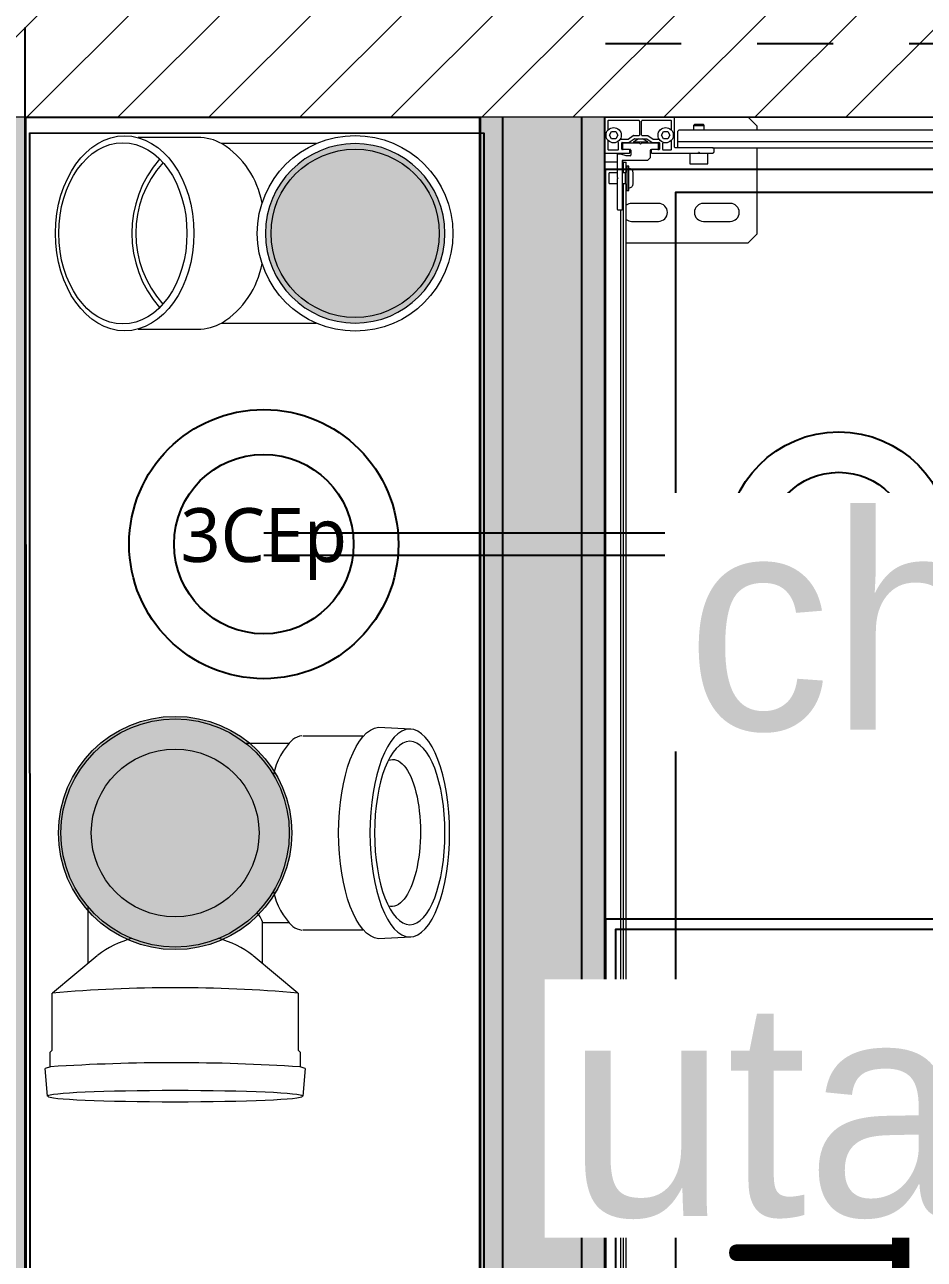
# Model space of a CAD drawing. Header units: centimetres. Extents: x 2191 to 12545, y -680 to 18662.
# Drawn here: x 10232.6 to 10282.8, y 8879.8 to 8948.6 of the extents above; entities that cross this region are included whole.
import ezdxf

# ---------------------------------------------------------------- set-up
doc = ezdxf.new("R2010")
doc.units = ezdxf.units.CM
doc.linetypes.add('prlm_vmc', pattern=[0.282222, 0.141111, -0.141111])
for name, color, linetype, lineweight in [('B AmÈnagement intÈrieur_Hatch', 7, 'Continuous', 5), ('F REMPLISSAGE-vert clair_Hatch', 7, 'Continuous', 5), ('F REMPLISSAGE-vert foncÈ_Hatch', 7, 'Continuous', 5), ('prlm-ELEC-CFO', 1, 'Continuous', 25)]:
    doc.layers.add(name, color=color, linetype=linetype, lineweight=lineweight)
for name, color, linetype in [('B Aménagement intérieur', 252, 'Continuous'), ('B GÈnÈral_Hatch', 252, 'Continuous'), ('B Général', 252, 'Continuous'), ('C ANNOTATIONS-prestations', 252, 'Continuous'), ('F REMPLISSAGE-vert clair', 252, 'Continuous'), ('F REMPLISSAGE-vert foncé', 252, 'Continuous'), ('prlm-CHAUFF', 4, 'Continuous'), ('prlm-EAU-CHU', 42, 'Continuous'), ('prlm-EAU-EUEV', 25, 'Continuous'), ('prlm-GT', 242, 'Continuous')]:
    doc.layers.add(name, color=color, linetype=linetype)
doc.styles.add('prlm-chauff', font='trebucbi.ttf', dxfattribs={"height": 18})
doc.styles.add('prlm-elec-cfo', font='comic.ttf', dxfattribs={"height": 12})
doc.styles.get("Standard").update_dxf_attribs({"font": 'isocp.shx', "height": 15})

# ---------------------------------------------------------------- blocks, each defined once
blk = doc.blocks.new('Groupe-137-1')
at = {"layer": 'B GÈnÈral_Hatch', "color": 9, "linetype": 'Continuous', "true_color": 0xc0dcc0}
blk.add_solid([(10856.756, 3961.667), (10863.755, 3956.667), (10856.773, 4134.406), (10863.773, 4134.405)], dxfattribs=at)
at = {"layer": 'B Général', "color": 98, "linetype": 'Continuous', "lineweight": 13, "true_color": 0x004400}
blk.add_line((10863.773, 4134.405), (10863.755, 3956.667), dxfattribs=at)
at = {"layer": 'F REMPLISSAGE-vert foncÈ_Hatch', "color": 54, "linetype": 'Continuous', "true_color": 0x99aa00}
blk.add_solid([(10862.455, 3957.595), (10863.755, 3956.667), (10862.473, 4134.405), (10863.773, 4134.405)], dxfattribs=at)
at = {"layer": 'F REMPLISSAGE-vert foncé', "color": 98, "linetype": 'Continuous', "lineweight": 13, "true_color": 0x004400}
blk.add_line((10863.773, 4134.405), (10863.755, 3956.667), dxfattribs=at)
blk = doc.blocks.new('Gaine 150_70')
at = {"layer": 'B Général', "color": 7, "linetype": 'Continuous', "lineweight": 5, "flags": 128}
for points in [[(-70, 36.305), (19.5, 36.305), (19.5, -2.715), (-70, -2.715)], [(-70, -2.7), (-70, 36.3), (19.5, 36.3), (19.5, -2.7)]]:
    blk.add_lwpolyline(points, close=True, dxfattribs=at)
at = {"layer": 'C ANNOTATIONS-prestations', "lineweight": 5}
for p, q in [((-69.3, 1.435), (-69.3, 31.935)), ((-68.65, 1.335), (-68.65, 32.035)), ((-68.3, 3.285), (-68.3, 30.055)), ((-69.5, 5.785), (-70, 5.285)), ((-69.3, 5.785), (-69.5, 5.785)), ((-63.5, 5.785), (-68.3, 5.785)), ((-63, 5.285), (-63.5, 5.785)), ((-70, 5.285), (-70, 1.155)), ((-63, -1.515), (-63, 5.285)), ((-65.2, 4.285), (-65.2, 2.785)), ((-64.2, 2.785), (-64.2, 4.285)), ((-69.55, 2.835), (-69.6, 2.785)), ((-69.6, 2.785), (-69.6, 2.285)), ((-69.55, 2.235), (-69.55, 2.835)), ((-69.3, 2.835), (-69.55, 2.835)), ((-68.3, 3.285), (-68.3, 1.215)), ((-68.1, 3.385), (-68.2, 3.385)), ((-68, 2.585), (-68, 3.285)), ((-67.4, 3.035), (-68, 3.035)), ((-67.4, 2.035), (-67.4, 3.035)), ((-69.6, 2.285), (-69.55, 2.235)), ((-69.55, 2.235), (-69.3, 2.235)), ((-68.029, 2.556), (-68, 2.585)), ((-68, 2.485), (-68.029, 2.514)), ((-68, 2.485), (-68, 2.585)), ((-68, -0.085), (-68, 2.485)), ((-69.3, 1.435), (-69.2, 1.335)), ((-68, 2.035), (-67.4, 2.035)), ((-70, 1.155), (-70, -2.685)), ((-68.33, 1.185), (-69.97, 1.185)), ((-69.82, 0.975), (-69.82, -0.625)), ((-69.283, 1.005), (-69.79, 1.005)), ((-69.2, 1.335), (-68.65, 1.335)), ((-69.2, 0.8), (-69, 0.916)), ((-69.2, 0.57), (-69.2, 0.8)), ((-69, 0.916), (-68.8, 0.8)), ((-68.8, 0.8), (-68.8, 0.57)), ((-68.21, 1.005), (-68.717, 1.005)), ((-68.65, 1.335), (-68.3, 1.335)), ((-68.18, 0.545), (-68.18, 0.975)), ((-69, 0.454), (-69.2, 0.57)), ((-68.8, 0.57), (-69, 0.454)), ((-68.78, -0.001), (-68.78, 0.321)), ((-68.6, -0.065), (-68.6, 0.305)), ((-68.57, 0.335), (-68.23, 0.335)), ((-68.55, 0.255), (-68.55, -0.665)), ((-68.53, 0.515), (-68.21, 0.515)), ((-68.23, 0.285), (-68.52, 0.285)), ((-68.2, 0.305), (-68.2, -0.085)), ((-65.2, 0.285), (-65.2, -1.215)), ((-64.2, -1.215), (-64.2, 0.285)), ((-69.01, -0.655), (-69.79, -0.655)), ((-68.98, -0.311), (-68.785, -0.018)), ((-68.98, -0.625), (-68.98, -0.311)), ((-68.627, -0.315), (-68.8, -0.615)), ((-68.8, -1.056), (-68.8, -0.374)), ((-68.795, -0.357), (-68.6, -0.065)), ((-68.55, -0.392), (-68.671, -0.392)), ((-68.627, -1.115), (-68.627, -0.315)), ((-68.55, -0.315), (-68.627, -0.315)), ((-68.5, -0.715), (-68.55, -0.665)), ((-68.2, -0.135), (-68.2, -0.085)), ((-68.17, -0.115), (-68.03, -0.115)), ((-67.75, -0.165), (-68.17, -0.165)), ((-67.6, -0.315), (-67.75, -0.165)), ((-67.6, -1.715), (-67.6, -0.315)), ((-69.82, -0.805), (-69.82, -2.505)), ((-69.79, -0.775), (-69.01, -0.775)), ((-68.98, -1.11), (-68.98, -0.805)), ((-68.785, -1.412), (-68.975, -1.127)), ((-68.8, -0.815), (-68.627, -1.115)), ((-68.605, -1.357), (-68.795, -1.073)), ((-68.55, -1.038), (-68.671, -1.038)), ((-68.627, -1.115), (-68.55, -1.115)), ((-68.6, -1.735), (-68.6, -1.374)), ((-68.55, -0.765), (-68.5, -0.715)), ((-68.55, -0.765), (-68.55, -1.685)), ((-68.2, -1.345), (-68.2, -1.295)), ((-68.2, -1.345), (-68.2, -1.735)), ((-68.17, -1.265), (-67.88, -1.265)), ((-68.03, -1.315), (-68.17, -1.315)), ((-68, -2.685), (-68, -1.345)), ((-67.85, -1.295), (-67.85, -1.51)), ((-65.92, -1.365), (-67.28, -1.365)), ((-67.28, -1.365), (-67.28, -1.465)), ((-66.275, -1.135), (-66.925, -1.135)), ((-65.92, -1.465), (-65.92, -1.365)), ((-69.2, -2.1), (-69, -1.984)), ((-69, -1.984), (-68.8, -2.1)), ((-68.78, -1.851), (-68.78, -1.429)), ((-68.23, -1.765), (-68.57, -1.765)), ((-68.21, -1.945), (-68.556, -1.945)), ((-68.52, -1.715), (-68.23, -1.715)), ((-68.18, -2.505), (-68.18, -1.975)), ((-67.95, -1.82), (-67.95, -1.985)), ((-67.852, -1.52), (-67.948, -1.81)), ((-67.92, -2.015), (-66.65, -2.015)), ((-64.88, -1.715), (-67.54, -1.715)), ((-66.95, -1.515), (-67.5, -1.515)), ((-67.5, -1.665), (-67.5, -1.515)), ((-66.9, -1.665), (-67.5, -1.665)), ((-67.5, -1.665), (-67.5, -1.715)), ((-67.5, -2.015), (-67.5, -2.715)), ((-67.28, -1.465), (-67.28, -1.515)), ((-65.92, -1.465), (-67.28, -1.465)), ((-67, -1.465), (-66.9, -1.565)), ((-66.9, -1.565), (-66.3, -1.565)), ((-66.9, -1.565), (-66.9, -1.715)), ((-66.9, -2.015), (-66.9, -2.465)), ((-66.65, -2.015), (-66.6, -1.965)), ((-66.6, -1.965), (-66.55, -2.015)), ((-66.55, -2.015), (-64.88, -2.015)), ((-66.3, -1.565), (-66.2, -1.465)), ((-66.3, -1.715), (-66.3, -1.565)), ((15.8, -1.665), (-66.3, -1.665)), ((-66.3, -2.465), (-66.3, -2.015)), ((15.75, -1.515), (-66.25, -1.515)), ((-65.92, -1.515), (-65.92, -1.465)), ((-64.85, -1.985), (-64.85, -1.745)), ((14.35, -1.815), (-64.85, -1.815)), ((-70, -2.685), (-70, -2.715)), ((-70, -2.715), (-69.97, -2.715)), ((-69.97, -2.715), (-68.03, -2.715)), ((-69.79, -2.535), (-69.283, -2.535)), ((-69.2, -2.33), (-69.2, -2.1)), ((-69, -2.446), (-69.2, -2.33)), ((-68.8, -2.33), (-69, -2.446)), ((-68.8, -2.1), (-68.8, -2.33)), ((-68.717, -2.535), (-68.21, -2.535)), ((-68.03, -2.715), (-67.5, -2.715)), ((17, -2.715), (-67.5, -2.715)), ((-66.3, -2.465), (-66.9, -2.465))]:
    blk.add_line(p, q, dxfattribs=at)
at = {"layer": 'C ANNOTATIONS-prestations'}
blk.add_line((75, -35), (-75, -35), dxfattribs=at)
at = {"layer": 'C ANNOTATIONS-prestations', "lineweight": 5, "flags": 128}
for points in [[(-64.2, 4.285, 0.414214), (-64.7, 4.785, 0.414214), (-65.2, 4.285)], [(-68.2, 3.385, 0.198912), (-68.271, 3.356, 0.198912), (-68.3, 3.285)], [(-68, 3.285, 0.198912), (-68.029, 3.356, 0.198912), (-68.1, 3.385)], [(-65.2, 2.785, 0.414214), (-64.7, 2.285, 0.414214), (-64.2, 2.785)], [(-68.029, 2.556, 0.198912), (-68.038, 2.535, 0.198912), (-68.029, 2.514)], [(-69.97, 1.185, 0.198912), (-69.991, 1.176, 0.198912), (-70, 1.155)], [(-69.79, 1.005, 0.198912), (-69.811, 0.996, 0.198912), (-69.82, 0.975)], [(-69.28, 1.005, 0.01196), (-69.281, 1.005, 0.01196), (-69.283, 1.005)], [(-68.717, 1.005, 0.01196), (-68.719, 1.005, 0.01196), (-68.72, 1.005)], [(-68.33, 1.185, 0.198912), (-68.309, 1.194, 0.198912), (-68.3, 1.215)], [(-68.18, 0.975, 0.198912), (-68.189, 0.996, 0.198912), (-68.21, 1.005)], [(-64.2, 0.285, 0.414214), (-64.7, 0.785, 0.414214), (-65.2, 0.285)], [(-68.57, 0.335, 0.198912), (-68.591, 0.326, 0.198912), (-68.6, 0.305)], [(-68.599, 0.543, 0.095961), (-68.568, 0.522, 0.095961), (-68.53, 0.515)], [(-68.52, 0.285, 0.198912), (-68.541, 0.276, 0.198912), (-68.55, 0.255)], [(-68.2, 0.305, 0.198912), (-68.209, 0.326, 0.198912), (-68.23, 0.335)], [(-68.2, 0.255, 0.198912), (-68.209, 0.276, 0.198912), (-68.23, 0.285)], [(-68.21, 0.515, 0.198912), (-68.189, 0.524, 0.198912), (-68.18, 0.545)], [(-69.82, -0.625, 0.198912), (-69.811, -0.646, 0.198912), (-69.79, -0.655)], [(-69.01, -0.655, 0.198912), (-68.989, -0.646, 0.198912), (-68.98, -0.625)], [(-68.795, -0.357, 0.073633), (-68.799, -0.365, 0.073633), (-68.8, -0.374)], [(-68.785, -0.018, 0.073633), (-68.781, -0.01, 0.073633), (-68.78, -0.001)], [(-68.2, -0.085, 0.198912), (-68.191, -0.106, 0.198912), (-68.17, -0.115)], [(-68.2, -0.135, 0.198912), (-68.191, -0.156, 0.198912), (-68.17, -0.165)], [(-68.03, -0.115, 0.198912), (-68.009, -0.106, 0.198912), (-68, -0.085)], [(-69.79, -0.775, 0.198912), (-69.811, -0.784, 0.198912), (-69.82, -0.805)], [(-68.98, -0.805, 0.198912), (-68.989, -0.784, 0.198912), (-69.01, -0.775)], [(-68.98, -1.11, 0.073633), (-68.979, -1.119, 0.073633), (-68.975, -1.127)], [(-68.8, -1.056, 0.073633), (-68.799, -1.065, 0.073633), (-68.795, -1.073)], [(-68.6, -1.374, 0.073633), (-68.601, -1.365, 0.073633), (-68.605, -1.357)], [(-68.17, -1.265, 0.198912), (-68.191, -1.274, 0.198912), (-68.2, -1.295)], [(-68.17, -1.315, 0.198912), (-68.191, -1.324, 0.198912), (-68.2, -1.345)], [(-68, -1.345, 0.198912), (-68.009, -1.324, 0.198912), (-68.03, -1.315)], [(-67.85, -1.295, 0.198912), (-67.859, -1.274, 0.198912), (-67.88, -1.265)], [(-66.925, -1.135, 0.218554), (-67.077, -1.205, 0.218554), (-67.123, -1.365)], [(-67.123, -1.36, 0.003145), (-67.124, -1.362, 0.003145), (-67.124, -1.365)], [(-66.077, -1.365, 0.218554), (-66.123, -1.205, 0.218554), (-66.275, -1.135)], [(-66.076, -1.365, 0.003145), (-66.076, -1.362, 0.003145), (-66.077, -1.36)], [(-65.2, -1.215, 0.080612), (-65.174, -1.373, 0.080612), (-65.1, -1.515)], [(-64.3, -1.515, 0.080612), (-64.226, -1.373, 0.080612), (-64.2, -1.215)], [(-68.78, -1.429, 0.073633), (-68.781, -1.42, 0.073633), (-68.785, -1.412)], [(-68.556, -1.945, 0.123554), (-68.604, -1.957, 0.123554), (-68.64, -1.99)], [(-68.6, -1.735, 0.198912), (-68.591, -1.756, 0.198912), (-68.57, -1.765)], [(-68.55, -1.685, 0.198912), (-68.541, -1.706, 0.198912), (-68.52, -1.715)], [(-68.23, -1.715, 0.198912), (-68.209, -1.706, 0.198912), (-68.2, -1.685)], [(-68.23, -1.765, 0.198912), (-68.209, -1.756, 0.198912), (-68.2, -1.735)], [(-68.18, -1.975, 0.198912), (-68.189, -1.954, 0.198912), (-68.21, -1.945)], [(-67.948, -1.81, 0.040241), (-67.95, -1.815, 0.040241), (-67.95, -1.82)], [(-67.95, -1.985, 0.198912), (-67.941, -2.006, 0.198912), (-67.92, -2.015)], [(-67.852, -1.52, 0.040241), (-67.85, -1.515, 0.040241), (-67.85, -1.51)], [(-67.6, -1.715, 0.414214), (-67.57, -1.745, 0.414214), (-67.54, -1.715)], [(-64.85, -1.745, 0.198912), (-64.859, -1.724, 0.198912), (-64.88, -1.715)], [(-64.88, -2.015, 0.198912), (-64.859, -2.006, 0.198912), (-64.85, -1.985)], [(-70, -2.685, 0.198912), (-69.991, -2.706, 0.198912), (-69.97, -2.715)], [(-69.82, -2.505, 0.198912), (-69.811, -2.526, 0.198912), (-69.79, -2.535)], [(-69.283, -2.535, 0.01196), (-69.281, -2.535, 0.01196), (-69.28, -2.535)], [(-68.72, -2.535, 0.01196), (-68.719, -2.535, 0.01196), (-68.717, -2.535)], [(-68.21, -2.535, 0.198912), (-68.189, -2.526, 0.198912), (-68.18, -2.505)], [(-68.03, -2.715, 0.198912), (-68.009, -2.706, 0.198912), (-68, -2.685)]]:
    blk.add_lwpolyline(points, format="xyb", dxfattribs=at)
at = {"layer": 'C ANNOTATIONS-prestations', "lineweight": 5}
for centre in [(-69, 0.685), (-69, -2.215)]:
    blk.add_circle(centre, 0.425, dxfattribs=at)
blk = doc.blocks.new('xi.aam33')
at = {"layer": 'prlm-EAU-CHU', "color": 0, "lineweight": 13}
for p, q in [((-5.89, 11.331), (-5.799, 13.123)), ((5.799, 13.123), (5.89, 11.331)), ((-5.41, 7.114), (-5.41, 10.463)), ((5.41, 10.463), (5.41, 7.114)), ((12.093, 6.85), (12.219, 6.97)), ((12.219, 6.97), (13.031, 6.97)), ((13.12, 7.25), (13.031, 6.97)), ((13.12, 7.25), (14.668, 7.106)), ((-5, 3.931), (-5, 6.323)), ((5, 6.323), (5, 4.87)), ((6.828, 4.34), (8.907, 6.841)), ((8.922, 6.85), (12.093, 6.85)), ((7.269, 4.87), (4.958, 4.867)), ((8.907, -6.841), (6.828, -4.34)), ((4.091, -4.87), (7.269, -4.87)), ((12.093, -6.85), (8.922, -6.85)), ((12.219, -6.97), (12.093, -6.85)), ((13.031, -6.97), (12.219, -6.97)), ((13.028, -6.944), (13.12, -7.25)), ((14.668, -7.106), (13.12, -7.25))]:
    blk.add_line(p, q, dxfattribs=at)
at = {"layer": 'prlm-EAU-CHU', "color": 0, "lineweight": 13, "flags": 128}
blk.add_lwpolyline([(4.958, 4.867), (4.86, 4.836), (4.68, 4.729), (4.43, 4.564)], dxfattribs=at)
at = {"layer": 'prlm-EAU-CHU', "color": 0, "lineweight": 13}
for radius in [6.36, 4.675]:
    blk.add_circle((0, 0), radius, dxfattribs=at)
for centre, radius, start, end in [((-4.475, 7.136), 0.936, 184.66048, 218.12589), ((4.475, 7.136), 0.936, 321.87411, 355.33952), ((119.647, -0.014), 106.844, 176.25229, 183.71904), ((-2.54, 9.094), 3.683, 223.50702, 258.77599), ((2.54, 9.094), 3.683, 281.22401, 316.49298), ((87.178, 0), 78.555, 174.99745, 185.00255), ((11.683, 0.728), 6.052, 143.44583, 163.86683), ((11.683, -0.728), 6.052, 196.13317, 216.55417)]:
    blk.add_arc(centre, radius, start, end, dxfattribs=at)
at = {"layer": 'prlm-EAU-CHU', "color": 0, "lineweight": 13, "extrusion": (0, 0, -1)}
for centre, major_axis, ratio in [((0, 13.073), (-5.789, 0), 0.383426), ((0, 13.073), (-5.115, 0), 0.383329), ((14.667, 0), (0, -7.101), 0.043635)]:
    blk.add_ellipse(centre, major_axis=major_axis, ratio=ratio, dxfattribs=at)
for centre, major_axis, ratio, start_param, end_param in [((-0.001, 12.093), (4.098, -0.028), 0.383971, 2.986035, 6.398097), ((0, 11.414), (5.894, 0), 0.391508, 0.036281, 3.105311)]:
    blk.add_ellipse(centre, major_axis=major_axis, ratio=ratio, start_param=start_param, end_param=end_param, dxfattribs=at)
blk = doc.blocks.new('xi.cee1')
at = {"layer": 'prlm-EAU-CHU', "color": 0, "lineweight": 13}
for p, q in [((7.432, 5), (2.169, 5)), ((12.085, 5.345), (8.768, 5.345)), ((2.169, -5), (7.432, -5)), ((8.768, -5.345), (12.085, -5.345))]:
    blk.add_line(p, q, dxfattribs=at)
for radius in [5.45, 4.688]:
    blk.add_circle((0, 0), radius, dxfattribs=at)
for centre, radius, start, end in [((10.085, 0.78), 4.987, 122.43967, 169.50509), ((8.793, 2.487), 2.858, 90.50802, 118.9381), ((6.144, 0), 6.3, 318.92478, 41.07522), ((6.355, 0), 5.869, 317.81121, 42.16666), ((10.085, -0.78), 4.987, 190.49491, 237.56033), ((8.793, -2.487), 2.858, 241.0619, 269.49198)]:
    blk.add_arc(centre, radius, start, end, dxfattribs=at)
for centre, major_axis, ratio in [((12.839, 0), (0, -5.44), 0.708306), ((12.941, 0), (0, -5.051), 0.707331)]:
    blk.add_ellipse(centre, major_axis=major_axis, ratio=ratio, dxfattribs=at)
blk = doc.blocks.new('xi.eu')
at = {"layer": 'prlm-EAU-EUEV', "linetype": 'ByBlock', "lineweight": -2}
h = blk.add_hatch(color=0, dxfattribs=at)
edge = h.paths.add_edge_path()
edge.add_arc((0, 0), 5, 0, 360)
at = {"layer": 'prlm-EAU-EUEV', "color": 0, "linetype": 'ByBlock', "lineweight": 5}
blk.add_circle((0, 0), 5, dxfattribs=at)
blk = doc.blocks.new('xi.thema+')
at = {"layer": 'prlm-CHAUFF', "color": 7, "linetype": 'prlm_vmc', "ltscale": 30}
for points in [[(-27.9, 0), (-27.9, 34.4)], [(27.9, 0), (27.9, 34.4)]]:
    blk.add_lwpolyline(points, dxfattribs=at)
at = {"layer": 'prlm-CHAUFF', "color": 0}
blk.add_lwpolyline([(-20.9, 0), (-20.9, 34.4), (20.9, 34.4), (20.9, 0)], close=True, dxfattribs=at)
for radius in [6.25, 4]:
    blk.add_circle((0, 13), radius, dxfattribs=at)
at = {"layer": 'prlm-CHAUFF', "color": 0, "insert": (0, 25.539), "char_height": 8, "width": 7.19706, "attachment_point": 5, "style": 'prlm-chauff'}
blk.add_mtext('thema+', dxfattribs=at)
blk = doc.blocks.new('xi.3cep100-150')
at = {"layer": 'prlm-CHAUFF', "color": 0}
for radius in [7.5, 5]:
    blk.add_circle((0, 0), radius, dxfattribs=at)
at = {"layer": 'prlm-CHAUFF', "color": 0, "insert": (0, 0), "char_height": 3, "width": 9.78152, "attachment_point": 5, "style": 'prlm-chauff'}
blk.add_mtext('\\pxqc;3CEp', dxfattribs=at)
blk = doc.blocks.new('xi.uta-yzen-d')
at = {"layer": 'prlm-CHAUFF', "ltscale": 50}
for points in [[(0, 30), (0, 0), (39, 0), (39, 30)], [(0.571, 29.429), (0.571, 0.571), (38.429, 0.571), (38.429, 29.429)], [(-40.5, 20.62), (-40.5, 3.9), (40.5, 3.9), (40.5, 20.62)]]:
    blk.add_lwpolyline(points, close=True, dxfattribs=at)
at = {"layer": 'prlm-CHAUFF', "ltscale": 50, "insert": (7.303, 16.894), "char_height": 10, "width": 139.79252, "attachment_point": 1}
blk.add_mtext('UTA', dxfattribs=at)
blk = doc.blocks.new('xi.chu')
at = {"layer": 'prlm-EAU-EUEV', "linetype": 'ByBlock', "lineweight": 5}
blk.add_hatch(color=0, dxfattribs=at).paths.add_polyline_path([(6.5, 0, 1), (-6.5, 0, 1)])
at = {"layer": 'prlm-EAU-EUEV', "color": 0, "linetype": 'ByBlock', "lineweight": 5}
blk.add_circle((0, 0), 6.5, dxfattribs=at)

msp = doc.modelspace()

# ---------------------------------------------------------------- hatches: boundary and pattern name
at = {"layer": 'B GÈnÈral_Hatch', "linetype": 'Continuous', "lineweight": 5}
h = msp.add_hatch(dxfattribs=at)
h.set_pattern_fill('50_BETON', style=0, pattern_type=2)
h.set_pattern_definition([(45, (-631.1073, 4809.0284), (2.4253472, -2.6458333), [])])
h.paths.add_polyline_path([(10456.138, 8943.439), (10456.138, 8961.439), (9558.506, 8961.439), (9558.506, 8943.439)])

# ---------------------------------------------------------------- linework, layer by layer
at = {"layer": 'B AmÈnagement intÈrieur_Hatch', "color": 9, "linetype": 'Continuous', "true_color": 0xc0dcc0}
msp.add_solid([(10257.976, 8943.451), (10264.976, 8943.45), (10257.958, 8846.939), (10264.959, 8853.939)], dxfattribs=at)
at = {"layer": 'B Aménagement intérieur', "color": 98, "linetype": 'Continuous', "lineweight": 13, "true_color": 0x004400}
for p, q in [((10257.976, 8943.451), (10257.958, 8846.939)), ((10264.976, 8943.45), (10264.959, 8853.939))]:
    msp.add_line(p, q, dxfattribs=at)
at = {"layer": 'B Général', "color": 7, "linetype": 'Continuous', "lineweight": 18}
msp.add_line((10456.138, 8943.439), (9933.758, 8943.439), dxfattribs=at)
at = {"layer": 'B Général', "color": 7, "linetype": 'Continuous', "lineweight": 5}
msp.add_line((10456.138, 8943.439), (9949.377, 8943.439), dxfattribs=at)
at = {"layer": 'F REMPLISSAGE-vert clair'}
for p, q in [((10259.276, 8943.451), (10259.258, 8848.239)), ((10263.676, 8943.45), (10263.659, 8852.639))]:
    msp.add_line(p, q, dxfattribs=at)
at = {"layer": 'F REMPLISSAGE-vert clair_Hatch', "color": 9, "linetype": 'Continuous', "true_color": 0xc0dcc0}
msp.add_solid([(10263.676, 8943.45), (10259.276, 8943.451), (10263.659, 8852.639), (10259.258, 8848.239)], dxfattribs=at)
at = {"layer": 'F REMPLISSAGE-vert foncÈ_Hatch', "color": 54, "linetype": 'Continuous', "true_color": 0x99aa00}
for points in [[(10259.276, 8943.451), (10257.976, 8943.451), (10259.258, 8848.239), (10257.958, 8846.939)], [(10264.976, 8943.45), (10263.676, 8943.45), (10264.959, 8853.939), (10263.659, 8852.639)]]:
    msp.add_solid(points, dxfattribs=at)
at = {"layer": 'F REMPLISSAGE-vert foncé', "color": 98, "linetype": 'Continuous', "lineweight": 13, "true_color": 0x004400}
for p, q in [((10257.976, 8943.451), (10257.958, 8846.939)), ((10264.976, 8943.45), (10264.959, 8853.939))]:
    msp.add_line(p, q, dxfattribs=at)
at = {"layer": 'F REMPLISSAGE-vert foncé'}
for p, q in [((10259.276, 8943.451), (10259.258, 8848.239)), ((10263.676, 8943.45), (10263.659, 8852.639))]:
    msp.add_line(p, q, dxfattribs=at)
at = {"layer": 'prlm-CHAUFF', "ltscale": 50}
for p, q in [((10245.967, 8920.278), (10277.997, 8920.278)), ((10245.967, 8919.028), (10277.997, 8919.028))]:
    msp.add_line(p, q, dxfattribs=at)
at = {"layer": 'prlm-GT', "ltscale": 50}
msp.add_lwpolyline([(10232.712, 8943.444), (10258.014, 8943.44), (10258.014, 8847.003), (10297.067, 8847.003), (10297.067, 8800.653), (10232.767, 8800.653)], close=True, dxfattribs=at)

# ---------------------------------------------------------------- block references
at = {"layer": 'B Aménagement intérieur', "color": 7}
msp.add_blockref('Groupe-137-1', (-631.107, 4809.028), dxfattribs=at)
at = {"layer": 'B Aménagement intérieur', "color": 7, "rotation": 270}
msp.add_blockref('Gaine 150_70', (10267.674, 8873.439), dxfattribs=at)
at = {"layer": 'prlm-CHAUFF', "ltscale": 50, "rotation": 270}
for name, p in [('xi.thema+', (10264.997, 8919.653)), ('xi.uta-yzen-d', (10264.997, 8898.753))]:
    msp.add_blockref(name, p, dxfattribs=at)
at = {"layer": 'prlm-CHAUFF', "ltscale": 50}
msp.add_blockref('xi.3cep100-150', (10245.967, 8919.653), dxfattribs=at)
at = {"layer": 'prlm-EAU-CHU'}
for name, p, rotation in [('xi.cee1', (10251.058, 8936.97), 179.9906489130597), ('xi.aam33', (10241.03, 8903.553), 270)]:
    msp.add_blockref(name, p, dxfattribs=dict(at, rotation=rotation))
at = {"layer": 'prlm-EAU-EUEV', "xscale": -1, "rotation": 359.1962760264009}
msp.add_blockref('xi.eu', (10251.058, 8936.97), dxfattribs=at)
at = {"layer": 'prlm-EAU-EUEV', "ltscale": 50}
msp.add_blockref('xi.chu', (10241.03, 8903.553), dxfattribs=at)

# ---------------------------------------------------------------- next in the draw order: texts
at = {"layer": 'prlm-ELEC-CFO', "lineweight": 20, "char_height": 12, "attachment_point": 5, "line_spacing_factor": 0.8, "style": 'prlm-elec-cfo', "bg_fill": 3, "box_fill_scale": 1.1, "bg_fill_color": 256, "bg_fill_transparency": 0}
for s, insert in [('ch', (10277.992, 8915.22)), ('uta', (10273.978, 8888.117))]:
    msp.add_mtext(s, dxfattribs=dict(at, insert=insert))

# ---------------------------------------------------------------- next in the draw order: linework, layer by layer
at = {"layer": 'prlm-GT', "ltscale": 50}
msp.add_lwpolyline([(10232.925, 8942.566), (10258.227, 8942.561), (10258.227, 8846.125), (10297.28, 8846.125), (10297.28, 8799.775), (10232.98, 8799.775)], close=True, dxfattribs=at)

doc.saveas('drawing.dxf')
